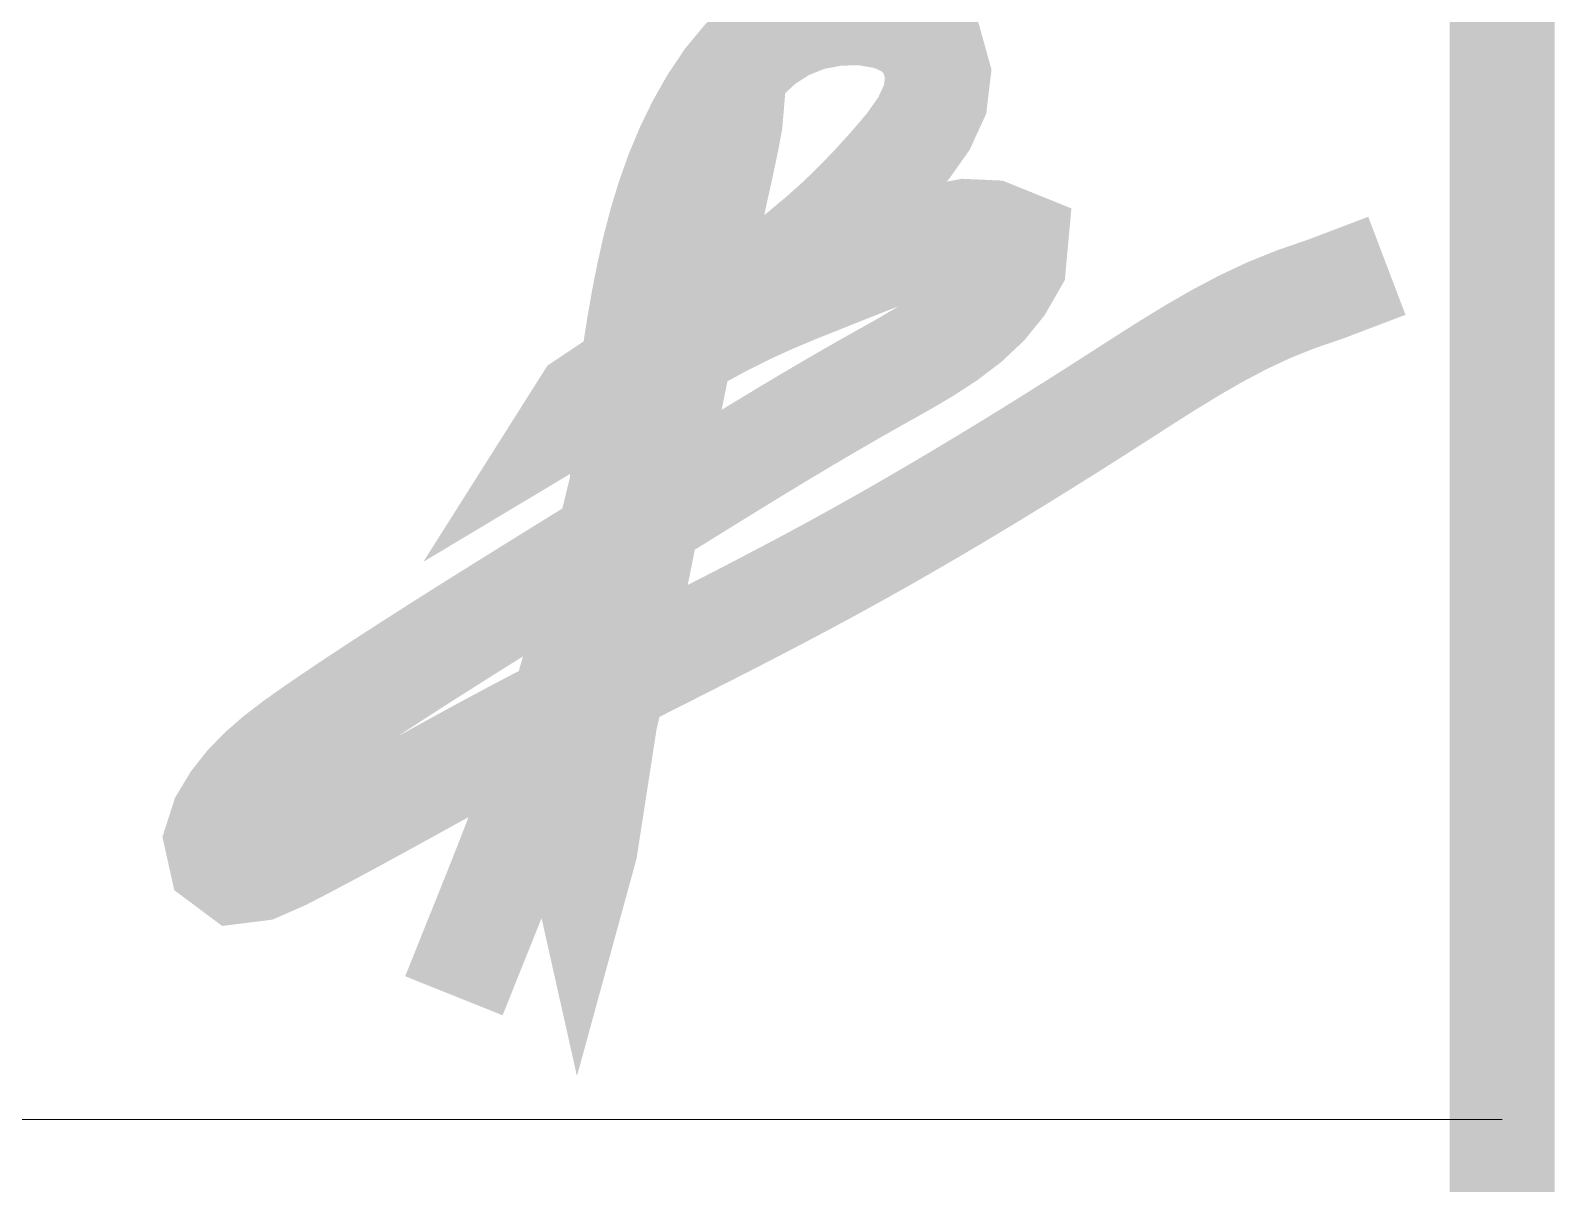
# Model space of a CAD drawing. Header units: millimetres. Extents: x -470 to 125, y -325 to 641.
# Drawn here: x 100.9 to 115.43, y 325.61 to 336.6 of the extents above; entities that cross this region are included whole.
import ezdxf

# ---------------------------------------------------------------- set-up
doc = ezdxf.new("R2010")
doc.units = ezdxf.units.MM
doc.header["$MEASUREMENT"] = 0
doc.layers.add('N2-TEXT02', color=2, linetype='Continuous', lineweight=20)

msp = doc.modelspace()

# ---------------------------------------------------------------- linework, layer by layer
at = {"layer": 'N2-TEXT02'}
msp.add_line((51.28950331687224, 326.2161491080651), (114.9258669532356, 326.2161491080651), dxfattribs=at)
msp.add_line((51.28950331687224, 326.2161491080651), (114.9258669532356, 326.2161491080651), dxfattribs=at)
at = {"layer": 'N2-TEXT02', "const_width": 1.000000000000003}
msp.add_lwpolyline([(-444.0741330467644, 230.5259134178286), (-444.0741330467644, 630.5259134178277), (114.9258669532356, 630.5259134178277), (114.9258669532356, 230.5259134178286)], close=True, dxfattribs=at)
msp.add_lwpolyline([(104.9370489689637, 327.3965177153462), (105.2131632144616, 328.0851100836736), (105.3053383655582, 328.3143105477563), (105.3968088244113, 328.5441372349625), (105.4872222448998, 328.7749032568542), (105.576226280902, 329.0069217249929), (105.6634685862962, 329.2405057509408), (105.7485968149608, 329.4759684462592), (105.8312586207741, 329.7136229225102), (105.9111016576148, 329.9537822912557), (105.9878425990121, 330.1966158759456), (106.0615639057862, 330.441530958159), (106.1324687566586, 330.6876833287943), (106.2007604056058, 330.9342286219706), (106.266642106605, 331.1803224718066), (106.3303171136325, 331.4251205124211), (106.3919886806656, 331.667778377933), (106.4518600616808, 331.9074517024613), (106.5101345106551, 332.1432961201247), (106.567015281565, 332.3744672650421), (106.6227056288857, 332.6001207735579), (106.6775783528263, 332.8201696255318), (106.7326555142566, 333.0374269820284), (106.7891145644655, 333.2554001172796), (106.8481329547427, 333.477596305518), (106.9108881363773, 333.707522820976), (106.9785575606583, 333.9486869378858), (107.0523186788752, 334.2045959304799), (107.1333489423168, 334.4787570729906), (107.2228123237877, 334.774631729148), (107.3187549163843, 335.0850611211831), (107.4121339414083, 335.3787403115558), (107.4929265772047, 335.6210261342329), (107.5511100021179, 335.7772754231813), (107.5771618408776, 335.8146151102572), (107.5700809898711, 335.7303121891465), (107.5359981452242, 335.5468591003582), (107.4812637919794, 335.2875256861554), (107.4122284151789, 334.9755817888014), (107.335242499865, 334.6342972505593), (107.2566565310802, 334.286941913692), (107.1828199709458, 333.9567818463063), (107.1183246149793, 333.6605980505653), (107.0624002477475, 333.3953879163607), (107.0132577938349, 333.1543896598251), (106.9691081778253, 332.9308414970915), (106.9281623243033, 332.7179816442927), (106.8886311578531, 332.5090483175613), (106.8487256030586, 332.2972797330302), (106.8066565845046, 332.0759141068322), (106.760635026775, 331.8381896551001), (106.7088718544541, 331.5773445939666), (106.6495779921262, 331.2866171395647), (106.5817535020834, 330.9627825782855), (106.5094541535917, 330.6252768685119), (106.4387299220913, 330.3024743925255), (106.3756356390066, 330.0227712980828), (106.1881386853812, 328.8091002108156), (106.1584687934029, 328.7007843227301), (106.1542895895585, 328.7194382931926), (106.1745606688233, 328.8626726172733), (106.3496441249994, 330.10455585219), (106.3953572539217, 330.4015404750537), (106.4417797025719, 330.72646952935), (106.4809036675496, 331.0467225364398), (106.5059839599699, 331.3339155000232), (106.5189528561752, 331.5887801418028), (106.525389941164, 331.8242860902325), (106.5308874117497, 332.0534452905075), (106.5403296577416, 332.2874675890289), (106.5548789613251, 332.5280862296538), (106.574478417468, 332.7739303674092), (106.5990704170999, 333.0236273648199), (106.6285973511508, 333.2758045844107), (106.6630016105501, 333.5290893887066), (106.7022255862277, 333.7821091402323), (106.7462121295611, 334.0334915199909), (106.7952631728112, 334.2821125746278), (106.8506823811096, 334.5275412198304), (106.9139467378226, 334.7694662503912), (106.9865332263172, 335.0075764611032), (107.0699188299604, 335.2415606467586), (107.1655805321187, 335.4711076021501), (107.2749953161594, 335.6959061220705), (107.3996433988808, 335.915616710917), (107.541338134984, 336.1269851360701), (107.7025107702236, 336.3213510255578), (107.8856596410586, 336.489467007979), (108.0931345384407, 336.6222323396516), (108.323667212289, 336.7141176074277), (108.5722557583246, 336.7632788492434), (108.8337089879332, 336.7680339066942), (109.0951365578416, 336.7233535336147), (109.3239242440085, 336.6156338333961), (109.4845700027496, 336.4306233071856), (109.552321709583, 336.1876370132184), (109.5229144465451, 335.9438097732172), (109.4181298773676, 335.7140918252235), (109.2670918650344, 335.4999288143954), (109.0989235624734, 335.3027641091268), (108.9354757057996, 335.1226687757891), (108.7747510951733, 334.9552137851751), (108.6098716924301, 334.7950490959199), (108.4339594594068, 334.6368246666584), (108.2401363579393, 334.4751904560252), (108.0215243498641, 334.3047964226553), (107.7717050110631, 334.1205905312528), (107.4953318722959, 333.9246996171036), (107.2084160205831, 333.7266145652408), (106.9274852888813, 333.5361613101306), (106.6690675101477, 333.3631657862393), (106.4496905173389, 333.217453928033), (106.2858821434123, 333.1088516699776), (106.1941702213246, 333.0471849465394), (106.1910600438699, 333.0422649278459), (106.2835674237986, 333.0976869506434), (106.4545498295128, 333.2012220659915), (106.6830766574045, 333.3381600483835), (106.9482173038647, 333.4937906723129), (107.229041165285, 333.6534037122729), (107.504617638057, 333.8022889427571), (107.7568751869757, 333.9278585264078), (107.9875757621088, 334.0322477272917), (108.2068874926671, 334.1238320151897), (108.4250088389418, 334.2110093757226), (108.6509013290257, 334.301125340188), (108.8841767963311, 334.393570172336), (109.1201737186155, 334.4840981147707), (109.3542085770262, 334.5684446940923), (109.5829070027714, 334.6408442408456), (109.8134921204578, 334.6833789910594), (110.058323315424, 334.6722414553779), (110.2900434249447, 334.5786699561282), (110.2715399801459, 334.3750231553034), (110.1515754269557, 334.1661941033367), (110.00231509382, 333.9825241399052), (109.8285945499134, 333.8195178131413), (109.6352399221443, 333.6726747856958), (109.4270773374209, 333.5374947202203), (109.2089329226513, 333.4094772793658), (108.985632804744, 333.2841221257835), (108.7615470728527, 333.1573685569958), (108.5378986731647, 333.0281898162445), (108.3145828527639, 332.8968390908508), (108.0914901799649, 332.7635740786197), (107.8685112230814, 332.6286524773561), (107.6455365504272, 332.4923319848646), (107.422456730316, 332.3548702989505), (107.1991623310618, 332.2165251174183), (106.9755439209788, 332.077554138073), (106.7514920683805, 331.9382150587195), (106.5269262554649, 331.7987609034614), (106.3021187632503, 331.6593876692549), (106.0775776614313, 331.520253239676), (105.8538153337513, 331.3815148009689), (105.6313441639536, 331.2433295393776), (105.4106765357817, 331.1058546411463), (105.192324832979, 330.969247292519), (104.9768014392891, 330.8336646797399), (104.7646187384554, 330.699263989053), (104.5562891142209, 330.5662024067024), (104.3523249503295, 330.4346371189322), (104.1532386305247, 330.3047253119866), (103.9595425385496, 330.1766241721095), (103.7717490581477, 330.0504908855452), (103.5903867305746, 329.926446767383), (103.4166588231287, 329.8031151791643), (103.2526730519651, 329.6771115232209), (103.1006004754802, 329.5449105763125), (102.962612152071, 329.4029871151981), (102.8408791401341, 329.2478159166374), (102.7377255244676, 329.075893895294), (102.6768597611416, 328.8868115834546), (102.7200281006473, 328.6925049793363), (102.8660085867656, 328.5834162401933), (103.0743163688527, 328.6094420976807), (103.3137944499856, 328.7145641865043), (103.5554172121953, 328.8404809710645), (103.7885285740991, 328.9644004784158), (104.0141657315265, 329.0861346351606), (104.2335537895091, 329.2058586091613), (104.4479178530779, 329.3237475682798), (104.6584830272651, 329.4399766803782), (104.866474417102, 329.5547211133185), (105.0731171276203, 329.6681560349629), (105.2796362638518, 329.7804566131733), (105.4872532939597, 329.8917981748156), (105.6967656693067, 330.0023745847427), (105.9081558289489, 330.1124153400933), (106.1213137465277, 330.2221539805883), (106.3361293956842, 330.3318240459483), (106.5524927500595, 330.4416590758943), (106.7702937832947, 330.5518926101467), (106.989422469031, 330.6627581884265), (107.2097687809095, 330.7744893504543), (107.4312226925714, 330.8873196359509), (107.6536741776579, 331.0014825846371), (107.8770132098097, 331.1172117362337), (108.1011297626686, 331.2347406304613), (108.3259138098753, 331.3543028070407), (108.5512553250712, 331.4761318056927), (108.7770458134042, 331.6004558259643), (109.003220539983, 331.7273504818689), (109.2297638731837, 331.8567201704448), (109.4566627859975, 331.9884602067576), (109.6839042514168, 332.1224659058729), (109.9114752424333, 332.2586325828565), (110.1393627320389, 332.3968555527742), (110.3675536932252, 332.5370301306914), (110.5960350989844, 332.6790516316739), (110.8247939223082, 332.8228153707876), (111.0538171361883, 332.9682166630978), (111.2830917558722, 333.1151507318813), (111.5128261141432, 333.2630320444384), (111.7439660998274, 333.4096729154257), (111.9776110556611, 333.5525523199662), (112.2148603243804, 333.689149233183), (112.4568132487213, 333.8169426301994), (112.7045691714202, 333.9334114861383), (112.9592274352127, 334.0360347761231), (113.2479788036121, 334.1352413288887), (113.828211551892, 334.3557130107758)], dxfattribs=at)

doc.saveas('drawing.dxf')
